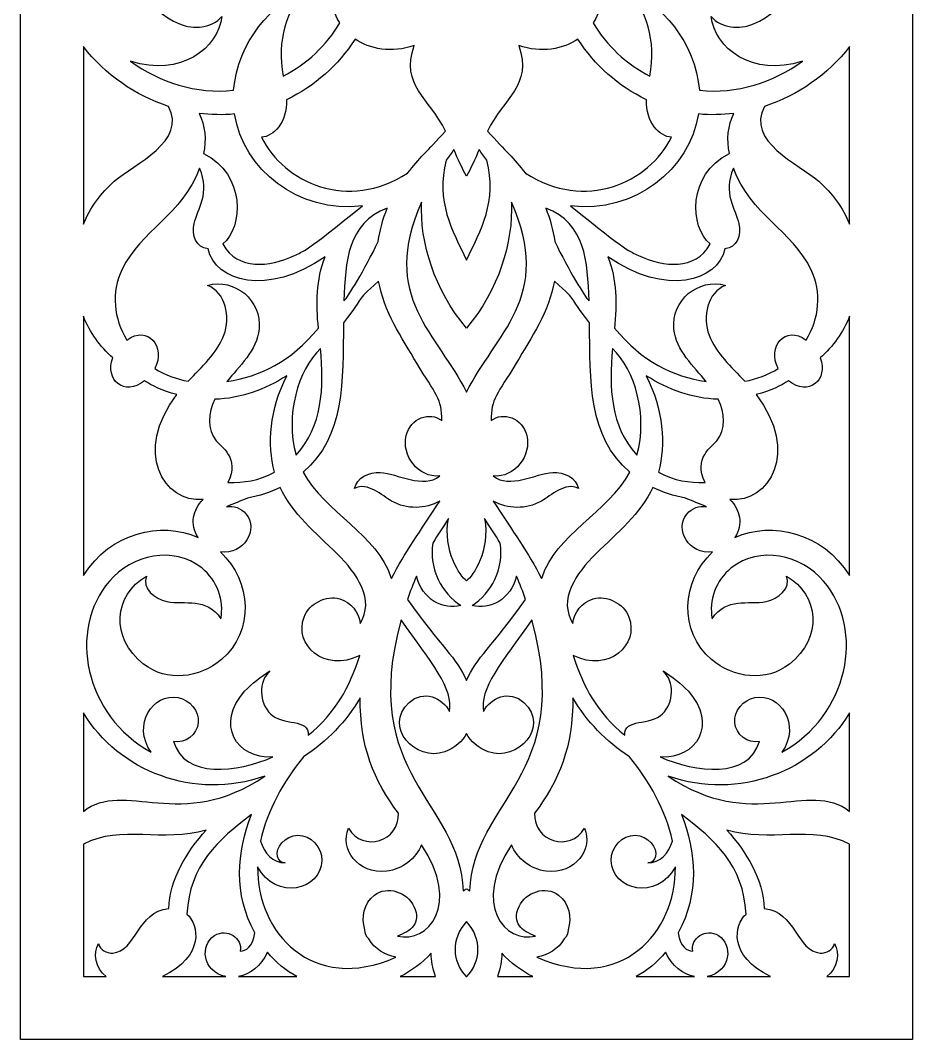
# Model space of a CAD drawing. Header units: millimetres. Extents: x -31 to 31, y -125 to 125.
# Drawn here: x -30.7 to 31, y -124.9 to -54.5 of the extents above; entities that cross this region are included whole.
import ezdxf

# ---------------------------------------------------------------- set-up
doc = ezdxf.new("R2010")
doc.units = ezdxf.units.MM
doc.header["$MEASUREMENT"] = 0
doc.layers.add('layer 1', color=7, linetype='Continuous')

msp = doc.modelspace()

# ---------------------------------------------------------------- linework, layer by layer
at = {"layer": 'layer 1', "color": 250}
for points, knots in [([(-30.6917, 125.1165), (-30.6917, 125.1165), (-30.6917, -124.8834), (-30.6917, -124.8834), (-30.6917, -124.8834), (-30.6917, -124.8834), (30.9626, -124.8834), (30.9626, -124.8834), (30.9626, -124.8834), (30.9626, -124.8834), (30.9626, 125.1165), (30.9626, 125.1165), (30.9626, 125.1165), (30.9626, 125.1165), (-30.6917, 125.1165), (-30.6917, 125.1165)], [0, 0, 0, 0, 0.2, 0.2, 0.2, 0.2, 0.4, 0.4, 0.4, 0.4, 0.6, 0.6, 0.6, 0.6, 1, 1, 1, 1]), ([(-20.7334, -37.1133), (-24.605, -40.5105), (-22.109, -43.0481), (-20.3796, -42.3009), (-20.3796, -42.3009), (-21.9714, -44.4899), (-21.9975, -47.4426), (-20.1988, -49.5716), (-20.1988, -49.5716), (-19.4017, -51.8026), (-16.0049, -53.0888), (-12.7398, -50.5827), (-12.7398, -50.5827), (-11.6307, -49.7315), (-10.7547, -48.6149), (-9.9687, -47.4589), (-9.9687, -47.4589), (-11.5394, -47.8586), (-13.1283, -47.044), (-14.6086, -46.3843), (-14.6086, -46.3843), (-16.5962, -45.4985), (-18.9332, -45.1199), (-19.9914, -46.9942), (-19.9914, -46.9942), (-20.7964, -43.9956), (-18.0881, -39.7852), (-13.2002, -40.8764), (-13.2002, -40.8764), (-14.9558, -41.837), (-14.0556, -44.3608), (-11.9113, -44.2877), (-11.9113, -44.2877), (-10.949, -44.2549), (-10.2232, -43.5737), (-10.5637, -42.7863), (-10.5637, -42.7863), (-8.1023, -44.9044), (-6.4391, -48.1997), (-7.4418, -51.9039), (-7.4418, -51.9039), (-7.9383, -51.2181), (-8.1522, -50.4003), (-8.3485, -49.5678), (-8.3485, -49.5678), (-9.3719, -51.0134), (-9.6542, -53.007), (-8.6146, -54.6428), (-8.6146, -54.6428), (-9.5488, -56.1799), (-10.8783, -57.4823), (-12.5316, -58.3177), (-12.5316, -58.3177), (-12.9826, -55.8296), (-12.3126, -53.7443), (-10.9545, -52.2439), (-10.9545, -52.2439), (-13.271, -53.3072), (-15.7008, -55.9615), (-15.9538, -59.2981), (-15.9538, -59.2981), (-18.5459, -59.5549), (-21.0603, -58.7693), (-23.0799, -57.2774), (-23.0799, -57.2774), (-19.6082, -58.4429), (-16.9915, -56.3422), (-16.7801, -54.1997), (-16.7801, -54.1997), (-17.4557, -55.0087), (-18.7132, -55.0961), (-19.6952, -54.7123), (-19.6952, -54.7123), (-21.8999, -53.8512), (-23.7173, -50.4571), (-26.3416, -51.4982), (-26.3416, -51.4982), (-26.3416, -51.4982), (-26.3416, -43.1486), (-26.3416, -43.1486), (-26.3416, -43.1486), (-25.1404, -40.5631), (-23.1269, -38.4577), (-20.7334, -37.1133)], [0, 0, 0, 0, 0.0454545, 0.0454545, 0.0454545, 0.0454545, 0.0909091, 0.0909091, 0.0909091, 0.0909091, 0.1363636, 0.1363636, 0.1363636, 0.1363636, 0.1818182, 0.1818182, 0.1818182, 0.1818182, 0.2272727, 0.2272727, 0.2272727, 0.2272727, 0.2727273, 0.2727273, 0.2727273, 0.2727273, 0.3181818, 0.3181818, 0.3181818, 0.3181818, 0.3636364, 0.3636364, 0.3636364, 0.3636364, 0.4090909, 0.4090909, 0.4090909, 0.4090909, 0.4545455, 0.4545455, 0.4545455, 0.4545455, 0.5, 0.5, 0.5, 0.5, 0.5454545, 0.5454545, 0.5454545, 0.5454545, 0.5909091, 0.5909091, 0.5909091, 0.5909091, 0.6363636, 0.6363636, 0.6363636, 0.6363636, 0.6818182, 0.6818182, 0.6818182, 0.6818182, 0.7272727, 0.7272727, 0.7272727, 0.7272727, 0.7727273, 0.7727273, 0.7727273, 0.7727273, 0.8181818, 0.8181818, 0.8181818, 0.8181818, 0.8636364, 0.8636364, 0.8636364, 0.8636364, 0.9090909, 0.9090909, 0.9090909, 0.9090909, 1, 1, 1, 1]), ([(26.6125, -51.4982), (23.9878, -50.4571), (22.1707, -53.8512), (19.9658, -54.7123), (19.9658, -54.7123), (18.984, -55.0961), (17.7267, -55.0087), (17.0508, -54.1997), (17.0508, -54.1997), (17.2621, -56.3422), (19.879, -58.4429), (23.3507, -57.2774), (23.3507, -57.2774), (21.3311, -58.7693), (18.8168, -59.5549), (16.2246, -59.2981), (16.2246, -59.2981), (15.9717, -55.9615), (13.5417, -53.3072), (11.2254, -52.2439), (11.2254, -52.2439), (12.5832, -53.7443), (13.2535, -55.8296), (12.8023, -58.3177), (12.8023, -58.3177), (11.1492, -57.4823), (9.8196, -56.1799), (8.8854, -54.6428), (8.8854, -54.6428), (9.9251, -53.007), (9.6428, -51.0134), (8.6194, -49.5678), (8.6194, -49.5678), (8.4229, -50.4003), (8.2092, -51.2181), (7.7124, -51.9039), (7.7124, -51.9039), (6.7099, -48.1997), (8.3732, -44.9044), (10.8345, -42.7863), (10.8345, -42.7863), (10.4941, -43.5737), (11.2198, -44.2549), (12.1821, -44.2877), (12.1821, -44.2877), (14.3263, -44.3608), (15.2266, -41.837), (13.4708, -40.8764), (13.4708, -40.8764), (18.3589, -39.7852), (21.0672, -43.9956), (20.2622, -46.9942), (20.2622, -46.9942), (19.2042, -45.1199), (16.867, -45.4985), (14.8795, -46.3843), (14.8795, -46.3843), (13.3992, -47.044), (11.8103, -47.8586), (10.2394, -47.4589), (10.2394, -47.4589), (11.0257, -48.6149), (11.9017, -49.7315), (13.0105, -50.5827), (13.0105, -50.5827), (16.2758, -53.0888), (19.6727, -51.8026), (20.4696, -49.5716), (20.4696, -49.5716), (22.2684, -47.4426), (22.2423, -44.4899), (20.6506, -42.3009), (20.6506, -42.3009), (22.3799, -43.0481), (24.8758, -40.5105), (21.0041, -37.1133), (21.0041, -37.1133), (23.3977, -38.4577), (25.4113, -40.5631), (26.6125, -43.1486), (26.6125, -43.1486), (26.6125, -43.1486), (26.6125, -51.4982), (26.6125, -51.4982)], [0, 0, 0, 0, 0.0454545, 0.0454545, 0.0454545, 0.0454545, 0.0909091, 0.0909091, 0.0909091, 0.0909091, 0.1363636, 0.1363636, 0.1363636, 0.1363636, 0.1818182, 0.1818182, 0.1818182, 0.1818182, 0.2272727, 0.2272727, 0.2272727, 0.2272727, 0.2727273, 0.2727273, 0.2727273, 0.2727273, 0.3181818, 0.3181818, 0.3181818, 0.3181818, 0.3636364, 0.3636364, 0.3636364, 0.3636364, 0.4090909, 0.4090909, 0.4090909, 0.4090909, 0.4545455, 0.4545455, 0.4545455, 0.4545455, 0.5, 0.5, 0.5, 0.5, 0.5454545, 0.5454545, 0.5454545, 0.5454545, 0.5909091, 0.5909091, 0.5909091, 0.5909091, 0.6363636, 0.6363636, 0.6363636, 0.6363636, 0.6818182, 0.6818182, 0.6818182, 0.6818182, 0.7272727, 0.7272727, 0.7272727, 0.7272727, 0.7727273, 0.7727273, 0.7727273, 0.7727273, 0.8181818, 0.8181818, 0.8181818, 0.8181818, 0.8636364, 0.8636364, 0.8636364, 0.8636364, 0.9090909, 0.9090909, 0.9090909, 0.9090909, 1, 1, 1, 1]), ([(-20.4516, -60.41), (-19.143, -62.8121), (-22.8018, -64.3731), (-24.2058, -65.5853), (-24.2058, -65.5853), (-25.1316, -66.3847), (-25.8603, -67.4102), (-26.3416, -68.5373), (-26.3416, -68.5373), (-26.3416, -68.5373), (-26.3416, -56.279), (-26.3416, -56.279), (-26.3416, -56.279), (-24.8153, -58.2179), (-22.7402, -59.6618), (-20.4516, -60.41)], [0, 0, 0, 0, 0.2, 0.2, 0.2, 0.2, 0.4, 0.4, 0.4, 0.4, 0.6, 0.6, 0.6, 0.6, 1, 1, 1, 1]), ([(-14.0348, -62.5447), (-13.199, -62.4727), (-12.2414, -61.5432), (-12.3039, -59.944), (-12.3039, -59.944), (-10.3601, -59.0226), (-8.7296, -57.5765), (-7.5607, -55.7565), (-7.5607, -55.7565), (-6.5712, -56.4515), (-5.0049, -56.75), (-3.4831, -56.2081), (-3.4831, -56.2081), (-4.4307, -58.9855), (-2.4279, -59.7817), (-1.3162, -62.1207), (-1.3162, -62.1207), (-2.603, -63.5201), (-3.1307, -63.971), (-3.9358, -65.0208), (-3.9358, -65.0208), (-8.0687, -67.6924), (-12.4697, -65.6682), (-14.0348, -62.5447)], [0, 0, 0, 0, 0.1428571, 0.1428571, 0.1428571, 0.1428571, 0.2857143, 0.2857143, 0.2857143, 0.2857143, 0.4285714, 0.4285714, 0.4285714, 0.4285714, 0.5714286, 0.5714286, 0.5714286, 0.5714286, 0.7142857, 0.7142857, 0.7142857, 0.7142857, 1, 1, 1, 1]), ([(14.3055, -62.5447), (12.7406, -65.6682), (8.3393, -67.6924), (4.2066, -65.0208), (4.2066, -65.0208), (3.4016, -63.971), (2.8738, -63.5201), (1.587, -62.1207), (1.587, -62.1207), (2.6988, -59.7817), (4.7015, -58.9855), (3.7539, -56.2081), (3.7539, -56.2081), (5.2758, -56.75), (6.8418, -56.4515), (7.8317, -55.7565), (7.8317, -55.7565), (9.0004, -57.5765), (10.631, -59.0226), (12.5748, -59.944), (12.5748, -59.944), (12.5123, -61.5432), (13.4698, -62.4727), (14.3055, -62.5447)], [0, 0, 0, 0, 0.1428571, 0.1428571, 0.1428571, 0.1428571, 0.2857143, 0.2857143, 0.2857143, 0.2857143, 0.4285714, 0.4285714, 0.4285714, 0.4285714, 0.5714286, 0.5714286, 0.5714286, 0.5714286, 0.7142857, 0.7142857, 0.7142857, 0.7142857, 1, 1, 1, 1]), ([(26.6125, -68.5373), (26.131, -67.4102), (25.4025, -66.3847), (24.4764, -65.5853), (24.4764, -65.5853), (23.0727, -64.3731), (19.4137, -62.8121), (20.7225, -60.41), (20.7225, -60.41), (23.011, -59.6618), (25.086, -58.2179), (26.6125, -56.279), (26.6125, -56.279), (26.6125, -56.279), (26.6125, -68.5373), (26.6125, -68.5373)], [0, 0, 0, 0, 0.2, 0.2, 0.2, 0.2, 0.4, 0.4, 0.4, 0.4, 0.6, 0.6, 0.6, 0.6, 1, 1, 1, 1]), ([(-11.74, -70.7027), (-13.5459, -71.5187), (-15.638, -71.7663), (-16.6981, -69.9149), (-16.6981, -69.9149), (-15.3039, -68.7663), (-15.1034, -65.1009), (-18.0276, -63.6676), (-18.0276, -63.6676), (-17.8437, -62.7109), (-17.912, -61.7485), (-18.3454, -60.8877), (-18.3454, -60.8877), (-17.5356, -60.9928), (-16.7135, -61.0115), (-15.8903, -60.9332), (-15.8903, -60.9332), (-15.2899, -64.7693), (-11.5112, -67.8134), (-7.0519, -67.2843), (-7.0519, -67.2843), (-11.0575, -70.5146), (-11.1591, -70.4402), (-11.74, -70.7027)], [0, 0, 0, 0, 0.1428571, 0.1428571, 0.1428571, 0.1428571, 0.2857143, 0.2857143, 0.2857143, 0.2857143, 0.4285714, 0.4285714, 0.4285714, 0.4285714, 0.5714286, 0.5714286, 0.5714286, 0.5714286, 0.7142857, 0.7142857, 0.7142857, 0.7142857, 1, 1, 1, 1]), ([(18.2986, -63.6676), (15.3741, -65.1009), (15.5748, -68.7663), (16.969, -69.9149), (16.969, -69.9149), (15.9089, -71.7663), (13.8169, -71.5187), (12.011, -70.7027), (12.011, -70.7027), (11.4297, -70.4402), (11.3284, -70.5146), (7.3226, -67.2843), (7.3226, -67.2843), (11.7821, -67.8134), (15.5607, -64.7693), (16.1611, -60.9332), (16.1611, -60.9332), (16.9842, -61.0115), (17.8065, -60.9928), (18.6161, -60.8877), (18.6161, -60.8877), (18.1829, -61.7485), (18.1145, -62.7109), (18.2986, -63.6676)], [0, 0, 0, 0, 0.1428571, 0.1428571, 0.1428571, 0.1428571, 0.2857143, 0.2857143, 0.2857143, 0.2857143, 0.4285714, 0.4285714, 0.4285714, 0.4285714, 0.5714286, 0.5714286, 0.5714286, 0.5714286, 0.7142857, 0.7142857, 0.7142857, 0.7142857, 1, 1, 1, 1]), ([(0.1355, -71.0269), (-0.8716, -68.942), (-2.0021, -66.9943), (-1.2671, -64.1156), (-1.2671, -64.1156), (-1.0802, -63.8856), (-0.9038, -63.6454), (-0.7411, -63.3942), (-0.7411, -63.3942), (-0.4484, -64.0571), (-0.1576, -64.7107), (0.1293, -65.2247), (0.1293, -65.2247), (0.1314, -65.2223), (0.1334, -65.2198), (0.1355, -65.2177), (0.1355, -65.2177), (0.1374, -65.2198), (0.1395, -65.2223), (0.1416, -65.2247), (0.1416, -65.2247), (0.4285, -64.7107), (0.7192, -64.0571), (1.0119, -63.3942), (1.0119, -63.3942), (1.1748, -63.6454), (1.351, -63.8856), (1.5379, -64.1156), (1.5379, -64.1156), (2.273, -66.9943), (1.1424, -68.942), (0.1355, -71.0269)], [0, 0, 0, 0, 0.1111111, 0.1111111, 0.1111111, 0.1111111, 0.2222222, 0.2222222, 0.2222222, 0.2222222, 0.3333333, 0.3333333, 0.3333333, 0.3333333, 0.4444444, 0.4444444, 0.4444444, 0.4444444, 0.5555556, 0.5555556, 0.5555556, 0.5555556, 0.6666667, 0.6666667, 0.6666667, 0.6666667, 0.7777778, 0.7777778, 0.7777778, 0.7777778, 1, 1, 1, 1]), ([(-10.0919, -75.7403), (-12.0181, -78.0341), (-14.0871, -79.0646), (-16.4302, -79.4135), (-16.4302, -79.4135), (-15.5886, -78.3978), (-14.3432, -77.2626), (-14.1964, -75.7876), (-14.1964, -75.7876), (-14.0003, -73.8177), (-15.8571, -72.25), (-17.767, -72.7745), (-17.767, -72.7745), (-16.5098, -73.2469), (-16.1507, -74.9582), (-16.6307, -76.2124), (-16.6307, -76.2124), (-17.1123, -77.4707), (-18.1639, -78.3996), (-19.0898, -79.3962), (-19.0898, -79.3962), (-19.9078, -79.2501), (-20.6934, -78.963), (-21.4088, -78.5104), (-21.4088, -78.5104), (-20.6086, -77.023), (-21.8805, -75.4941), (-23.3416, -76.5496), (-23.3416, -76.5496), (-24.2328, -75.081), (-24.4406, -73.2564), (-23.6671, -71.6644), (-23.6671, -71.6644), (-22.3693, -68.9928), (-19.4969, -67.8843), (-18.3093, -64.6674), (-18.3093, -64.6674), (-17.5445, -66.432), (-18.4595, -67.4853), (-18.6798, -68.5035), (-18.6798, -68.5035), (-18.8558, -69.3163), (-18.5594, -70.1735), (-17.7243, -70.2508), (-17.7243, -70.2508), (-17.2457, -72.5004), (-13.6063, -73.5813), (-9.6325, -70.7919), (-9.6325, -70.7919), (-10.2548, -72.4077), (-10.2708, -74.0364), (-10.0919, -75.7403)], [0, 0, 0, 0, 0.0714286, 0.0714286, 0.0714286, 0.0714286, 0.1428571, 0.1428571, 0.1428571, 0.1428571, 0.2142857, 0.2142857, 0.2142857, 0.2142857, 0.2857143, 0.2857143, 0.2857143, 0.2857143, 0.3571429, 0.3571429, 0.3571429, 0.3571429, 0.4285714, 0.4285714, 0.4285714, 0.4285714, 0.5, 0.5, 0.5, 0.5, 0.5714286, 0.5714286, 0.5714286, 0.5714286, 0.6428571, 0.6428571, 0.6428571, 0.6428571, 0.7142857, 0.7142857, 0.7142857, 0.7142857, 0.7857143, 0.7857143, 0.7857143, 0.7857143, 0.8571429, 0.8571429, 0.8571429, 0.8571429, 1, 1, 1, 1]), ([(21.6796, -78.5104), (20.9642, -78.963), (20.1786, -79.2501), (19.3608, -79.3962), (19.3608, -79.3962), (18.4348, -78.3996), (17.3831, -77.4707), (16.9016, -76.2124), (16.9016, -76.2124), (16.4215, -74.9582), (16.7806, -73.2469), (18.0379, -72.7745), (18.0379, -72.7745), (16.128, -72.25), (14.2713, -73.8177), (14.4674, -75.7876), (14.4674, -75.7876), (14.6142, -77.2626), (15.8595, -78.3978), (16.7012, -79.4135), (16.7012, -79.4135), (14.3581, -79.0646), (12.289, -78.0341), (10.3625, -75.7403), (10.3625, -75.7403), (10.5417, -74.0364), (10.5255, -72.4077), (9.9032, -70.7919), (9.9032, -70.7919), (13.8772, -73.5813), (17.5165, -72.5004), (17.9952, -70.2508), (17.9952, -70.2508), (18.8302, -70.1735), (19.1266, -69.3163), (18.9505, -68.5035), (18.9505, -68.5035), (18.7304, -67.4853), (17.8153, -66.432), (18.5801, -64.6674), (18.5801, -64.6674), (19.7679, -67.8843), (22.6402, -68.9928), (23.9381, -71.6644), (23.9381, -71.6644), (24.7114, -73.2564), (24.5036, -75.081), (23.6125, -76.5496), (23.6125, -76.5496), (22.1513, -75.4941), (20.8792, -77.023), (21.6796, -78.5104)], [0, 0, 0, 0, 0.0714286, 0.0714286, 0.0714286, 0.0714286, 0.1428571, 0.1428571, 0.1428571, 0.1428571, 0.2142857, 0.2142857, 0.2142857, 0.2142857, 0.2857143, 0.2857143, 0.2857143, 0.2857143, 0.3571429, 0.3571429, 0.3571429, 0.3571429, 0.4285714, 0.4285714, 0.4285714, 0.4285714, 0.5, 0.5, 0.5, 0.5, 0.5714286, 0.5714286, 0.5714286, 0.5714286, 0.6428571, 0.6428571, 0.6428571, 0.6428571, 0.7142857, 0.7142857, 0.7142857, 0.7142857, 0.7857143, 0.7857143, 0.7857143, 0.7857143, 0.8571429, 0.8571429, 0.8571429, 0.8571429, 1, 1, 1, 1]), ([(-5.3384, -67.4314), (-5.6379, -68.1697), (-5.8487, -68.9458), (-5.9604, -69.7347), (-5.9604, -69.7347), (-6.9155, -71.7395), (-8.0576, -73.5729), (-8.3295, -73.8417), (-8.3295, -73.8417), (-8.2226, -71.1302), (-8.1077, -68.4724), (-5.3384, -67.4314)], [0, 0, 0, 0, 0.25, 0.25, 0.25, 0.25, 0.5, 0.5, 0.5, 0.5, 1, 1, 1, 1]), ([(3.241, -67.014), (6.211, -73.5217), (2.0627, -76.2307), (0.1355, -80.1564), (0.1355, -80.1564), (-1.7917, -76.2307), (-5.9402, -73.5217), (-2.9702, -67.014), (-2.9702, -67.014), (-3.0905, -69.8204), (-2.0818, -73.1132), (0.1355, -75.7209), (0.1355, -75.7209), (2.3526, -73.1132), (3.3613, -69.8204), (3.241, -67.014)], [0, 0, 0, 0, 0.2, 0.2, 0.2, 0.2, 0.4, 0.4, 0.4, 0.4, 0.6, 0.6, 0.6, 0.6, 1, 1, 1, 1]), ([(5.6092, -67.4314), (8.3785, -68.4724), (8.4935, -71.1302), (8.6004, -73.8417), (8.6004, -73.8417), (8.3284, -73.5729), (7.1865, -71.7395), (6.2311, -69.7347), (6.2311, -69.7347), (6.1197, -68.9458), (5.9087, -68.1697), (5.6092, -67.4314)], [0, 0, 0, 0, 0.25, 0.25, 0.25, 0.25, 0.5, 0.5, 0.5, 0.5, 1, 1, 1, 1]), ([(-11.1563, -85.6852), (-8.2546, -83.1783), (-8.4089, -79.4191), (-8.3641, -75.3502), (-8.3641, -75.3502), (-6.6898, -73.2286), (-7.7792, -74.1433), (-5.9384, -72.4719), (-5.9384, -72.4719), (-5.5956, -74.5261), (-4.3472, -76.3926), (-3.2976, -78.1463), (-3.2976, -78.1463), (-2.0071, -80.3028), (-1.5344, -80.6108), (-1.573, -82.1175), (-1.573, -82.1175), (-2.3909, -81.4705), (-3.7303, -81.92), (-4.0329, -83.1564), (-4.0329, -83.1564), (-4.3662, -84.5171), (-3.2075, -86.0856), (-1.7187, -85.9409), (-1.7187, -85.9409), (-2.8244, -86.8617), (-4.6546, -85.7585), (-5.8245, -85.7007), (-5.8245, -85.7007), (-6.588, -85.6629), (-7.4638, -86.057), (-7.6106, -86.807), (-7.6106, -86.807), (-6.6891, -86.3237), (-5.6745, -87.3213), (-5.0568, -87.6709), (-5.0568, -87.6709), (-3.9682, -88.2872), (-2.7112, -88.2266), (-1.7154, -87.6766), (-1.7154, -87.6766), (-3.0638, -89.7661), (-4.1384, -91.2463), (-5.045, -93.0158), (-5.045, -93.0158), (-5.0584, -92.9997), (-5.0717, -92.9834), (-5.0851, -92.9672), (-5.0851, -92.9672), (-5.9998, -90.0567), (-9.6467, -88.4068), (-11.1563, -85.6852)], [0, 0, 0, 0, 0.0714286, 0.0714286, 0.0714286, 0.0714286, 0.1428571, 0.1428571, 0.1428571, 0.1428571, 0.2142857, 0.2142857, 0.2142857, 0.2142857, 0.2857143, 0.2857143, 0.2857143, 0.2857143, 0.3571429, 0.3571429, 0.3571429, 0.3571429, 0.4285714, 0.4285714, 0.4285714, 0.4285714, 0.5, 0.5, 0.5, 0.5, 0.5714286, 0.5714286, 0.5714286, 0.5714286, 0.6428571, 0.6428571, 0.6428571, 0.6428571, 0.7142857, 0.7142857, 0.7142857, 0.7142857, 0.7857143, 0.7857143, 0.7857143, 0.7857143, 0.8571429, 0.8571429, 0.8571429, 0.8571429, 1, 1, 1, 1]), ([(5.3559, -92.9672), (5.3425, -92.9834), (5.3291, -92.9997), (5.3157, -93.0158), (5.3157, -93.0158), (4.4092, -91.2463), (3.3346, -89.7661), (1.9862, -87.6766), (1.9862, -87.6766), (2.9819, -88.2266), (4.239, -88.2872), (5.3277, -87.6709), (5.3277, -87.6709), (5.9454, -87.3213), (6.96, -86.3237), (7.8814, -86.807), (7.8814, -86.807), (7.7347, -86.057), (6.8587, -85.6629), (6.0953, -85.7007), (6.0953, -85.7007), (4.9255, -85.7585), (3.0952, -86.8617), (1.9895, -85.9409), (1.9895, -85.9409), (3.4783, -86.0856), (4.6369, -84.5171), (4.3038, -83.1564), (4.3038, -83.1564), (4.0012, -81.92), (2.6617, -81.4705), (1.8438, -82.1175), (1.8438, -82.1175), (1.8053, -80.6108), (2.2779, -80.3028), (3.5684, -78.1463), (3.5684, -78.1463), (4.6179, -76.3926), (5.8664, -74.5261), (6.2093, -72.4719), (6.2093, -72.4719), (8.0501, -74.1433), (6.9607, -73.2286), (8.635, -75.3502), (8.635, -75.3502), (8.6798, -79.4191), (8.5252, -83.1783), (11.4272, -85.6852), (11.4272, -85.6852), (9.9177, -88.4068), (6.2706, -90.0567), (5.3559, -92.9672)], [0, 0, 0, 0, 0.0714286, 0.0714286, 0.0714286, 0.0714286, 0.1428571, 0.1428571, 0.1428571, 0.1428571, 0.2142857, 0.2142857, 0.2142857, 0.2142857, 0.2857143, 0.2857143, 0.2857143, 0.2857143, 0.3571429, 0.3571429, 0.3571429, 0.3571429, 0.4285714, 0.4285714, 0.4285714, 0.4285714, 0.5, 0.5, 0.5, 0.5, 0.5714286, 0.5714286, 0.5714286, 0.5714286, 0.6428571, 0.6428571, 0.6428571, 0.6428571, 0.7142857, 0.7142857, 0.7142857, 0.7142857, 0.7857143, 0.7857143, 0.7857143, 0.7857143, 0.8571429, 0.8571429, 0.8571429, 0.8571429, 1, 1, 1, 1]), ([(-24.2968, -77.7805), (-24.9043, -79.2992), (-23.4925, -80.4824), (-22.1251, -79.369), (-22.1251, -79.369), (-21.588, -79.7056), (-20.9179, -80.0368), (-19.8769, -80.3205), (-19.8769, -80.3205), (-22.9388, -84.2705), (-20.7531, -87.841), (-18.0706, -87.5704), (-18.0706, -87.5704), (-18.7778, -88.2544), (-18.9873, -89.2849), (-18.4135, -90.1848), (-18.4135, -90.1848), (-21.0057, -89.044), (-24.4296, -89.8324), (-26.3416, -92.8179), (-26.3416, -92.8179), (-26.3416, -92.8179), (-26.3416, -74.9071), (-26.3416, -74.9071), (-26.3416, -74.9071), (-25.8855, -76.0099), (-25.1969, -77.0089), (-24.2968, -77.7805)], [0, 0, 0, 0, 0.125, 0.125, 0.125, 0.125, 0.25, 0.25, 0.25, 0.25, 0.375, 0.375, 0.375, 0.375, 0.5, 0.5, 0.5, 0.5, 0.625, 0.625, 0.625, 0.625, 0.75, 0.75, 0.75, 0.75, 1, 1, 1, 1]), ([(26.6125, -92.8179), (24.7005, -89.8324), (21.2764, -89.044), (18.6842, -90.1848), (18.6842, -90.1848), (19.2582, -89.2849), (19.0486, -88.2544), (18.3413, -87.5704), (18.3413, -87.5704), (21.0238, -87.841), (23.2096, -84.2705), (20.1479, -80.3205), (20.1479, -80.3205), (21.1889, -80.0368), (21.8588, -79.7056), (22.3958, -79.369), (22.3958, -79.369), (23.7635, -80.4824), (25.1753, -79.2992), (24.5678, -77.7805), (24.5678, -77.7805), (25.4678, -77.0089), (26.1564, -76.0099), (26.6125, -74.9071), (26.6125, -74.9071), (26.6125, -74.9071), (26.6125, -92.8179), (26.6125, -92.8179)], [0, 0, 0, 0, 0.125, 0.125, 0.125, 0.125, 0.25, 0.25, 0.25, 0.25, 0.375, 0.375, 0.375, 0.375, 0.5, 0.5, 0.5, 0.5, 0.625, 0.625, 0.625, 0.625, 0.75, 0.75, 0.75, 0.75, 1, 1, 1, 1]), ([(-11.6454, -84.4988), (-12.4051, -81.697), (-11.5117, -78.6649), (-9.9531, -77.1317), (-9.9531, -77.1317), (-9.7146, -79.8368), (-9.7876, -82.5084), (-11.6454, -84.4988)], [0, 0, 0, 0, 0.3333333, 0.3333333, 0.3333333, 0.3333333, 1, 1, 1, 1]), ([(10.2239, -77.1317), (11.7824, -78.6649), (12.676, -81.697), (11.9161, -84.4988), (11.9161, -84.4988), (10.0584, -82.5084), (9.9854, -79.8368), (10.2239, -77.1317)], [0, 0, 0, 0, 0.3333333, 0.3333333, 0.3333333, 0.3333333, 1, 1, 1, 1]), ([(-13.1298, -85.6679), (-14.2995, -86.3237), (-15.1748, -86.3745), (-16.3584, -86.396), (-16.3584, -86.396), (-15.489, -84.7136), (-16.8673, -83.8758), (-17.1669, -83.5124), (-17.1669, -83.5124), (-17.8107, -82.731), (-17.7228, -81.5619), (-17.262, -80.6408), (-17.262, -80.6408), (-15.4671, -80.591), (-13.7977, -79.9843), (-12.2863, -79.0145), (-12.2863, -79.0145), (-13.4609, -81.388), (-13.6511, -83.741), (-13.1298, -85.6679)], [0, 0, 0, 0, 0.1666667, 0.1666667, 0.1666667, 0.1666667, 0.3333333, 0.3333333, 0.3333333, 0.3333333, 0.5, 0.5, 0.5, 0.5, 0.6666667, 0.6666667, 0.6666667, 0.6666667, 1, 1, 1, 1]), ([(16.6293, -86.396), (15.4457, -86.3745), (14.5701, -86.3237), (13.4006, -85.6679), (13.4006, -85.6679), (13.922, -83.741), (13.7319, -81.388), (12.5571, -79.0145), (12.5571, -79.0145), (14.0684, -79.9843), (15.7378, -80.591), (17.5327, -80.6408), (17.5327, -80.6408), (17.9938, -81.5619), (18.0816, -82.731), (17.4378, -83.5124), (17.4378, -83.5124), (17.138, -83.8758), (15.7597, -84.7136), (16.6293, -86.396)], [0, 0, 0, 0, 0.1666667, 0.1666667, 0.1666667, 0.1666667, 0.3333333, 0.3333333, 0.3333333, 0.3333333, 0.5, 0.5, 0.5, 0.5, 0.6666667, 0.6666667, 0.6666667, 0.6666667, 1, 1, 1, 1]), ([(-7.2347, -98.3477), (-7.9553, -100.5519), (-8.9141, -102.3133), (-10.7955, -103.8585), (-10.7955, -103.8585), (-10.7302, -102.6513), (-12.5826, -103.2192), (-13.4083, -102.3831), (-13.4083, -102.3831), (-14.1863, -101.5955), (-14.2693, -100.1568), (-13.453, -99.4092), (-13.453, -99.4092), (-14.0673, -99.8357), (-14.6912, -100.2717), (-15.1948, -100.8194), (-15.1948, -100.8194), (-17.2219, -103.0242), (-15.7889, -105.538), (-13.2431, -105.356), (-13.2431, -105.356), (-15.6974, -106.4214), (-19.3784, -106.8824), (-20.1072, -104.2769), (-20.1072, -104.2769), (-19.3186, -104.4634), (-18.4689, -103.7875), (-18.4028, -102.9797), (-18.4028, -102.9797), (-18.3368, -102.1722), (-18.992, -101.3954), (-19.7887, -101.2479), (-19.7887, -101.2479), (-21.5393, -100.9237), (-22.9833, -103.1244), (-21.6627, -105.0283), (-21.6627, -105.0283), (-26.2506, -102.4827), (-27.4524, -96.6117), (-24.5383, -93.2053), (-24.5383, -93.2053), (-22.9979, -91.405), (-20.1124, -90.7306), (-18.1566, -92.293), (-18.1566, -92.293), (-17.075, -93.1573), (-16.6027, -94.5667), (-16.8406, -95.8038), (-16.8406, -95.8038), (-17.8224, -94.3007), (-19.3237, -94.8482), (-20.5781, -94.6185), (-20.5781, -94.6185), (-21.419, -94.4644), (-22.2916, -93.6709), (-21.9856, -92.8729), (-21.9856, -92.8729), (-24.2224, -94.1514), (-24.5087, -97.1254), (-22.1743, -98.944), (-22.1743, -98.944), (-20.5602, -100.2016), (-18.3052, -99.906), (-16.7963, -98.6225), (-16.7963, -98.6225), (-14.5279, -96.6928), (-14.6855, -93.2173), (-16.8739, -91.1899), (-16.8739, -91.1899), (-15.2066, -91.3921), (-14.2255, -89.6366), (-15.1065, -88.5465), (-15.1065, -88.5465), (-15.4193, -88.1595), (-15.9604, -87.9775), (-16.4419, -88.0682), (-16.4419, -88.0682), (-15.957, -87.8674), (-15.472, -87.6664), (-14.9873, -87.4653), (-14.9873, -87.4653), (-14.1968, -87.3362), (-13.4162, -87.0592), (-12.7445, -86.7283), (-12.7445, -86.7283), (-11.8952, -88.5585), (-10.3171, -89.8412), (-8.7985, -91.324), (-8.7985, -91.324), (-7.4197, -92.6734), (-6.1846, -94.5004), (-7.2062, -96.1347), (-7.2062, -96.1347), (-7.2986, -95.3689), (-7.8587, -94.6496), (-8.6109, -94.4362), (-8.6109, -94.4362), (-9.5862, -94.1589), (-10.7163, -94.7455), (-11.0828, -95.6906), (-11.0828, -95.6906), (-11.822, -97.5963), (-9.6979, -99.5582), (-7.2347, -98.3477)], [0, 0, 0, 0, 0.037037, 0.037037, 0.037037, 0.037037, 0.0740741, 0.0740741, 0.0740741, 0.0740741, 0.1111111, 0.1111111, 0.1111111, 0.1111111, 0.1481481, 0.1481481, 0.1481481, 0.1481481, 0.1851852, 0.1851852, 0.1851852, 0.1851852, 0.2222222, 0.2222222, 0.2222222, 0.2222222, 0.2592593, 0.2592593, 0.2592593, 0.2592593, 0.2962963, 0.2962963, 0.2962963, 0.2962963, 0.3333333, 0.3333333, 0.3333333, 0.3333333, 0.3703704, 0.3703704, 0.3703704, 0.3703704, 0.4074074, 0.4074074, 0.4074074, 0.4074074, 0.4444444, 0.4444444, 0.4444444, 0.4444444, 0.4814815, 0.4814815, 0.4814815, 0.4814815, 0.5185185, 0.5185185, 0.5185185, 0.5185185, 0.5555556, 0.5555556, 0.5555556, 0.5555556, 0.5925926, 0.5925926, 0.5925926, 0.5925926, 0.6296296, 0.6296296, 0.6296296, 0.6296296, 0.6666667, 0.6666667, 0.6666667, 0.6666667, 0.7037037, 0.7037037, 0.7037037, 0.7037037, 0.7407407, 0.7407407, 0.7407407, 0.7407407, 0.7777778, 0.7777778, 0.7777778, 0.7777778, 0.8148148, 0.8148148, 0.8148148, 0.8148148, 0.8518519, 0.8518519, 0.8518519, 0.8518519, 0.8888889, 0.8888889, 0.8888889, 0.8888889, 0.9259259, 0.9259259, 0.9259259, 0.9259259, 1, 1, 1, 1]), ([(20.0597, -101.2479), (19.2627, -101.3954), (18.6076, -102.1722), (18.6736, -102.9797), (18.6736, -102.9797), (18.7396, -103.7875), (19.5894, -104.4634), (20.3779, -104.2769), (20.3779, -104.2769), (19.6494, -106.8824), (15.9682, -106.4214), (13.5139, -105.356), (13.5139, -105.356), (16.0595, -105.538), (17.4925, -103.0242), (15.4654, -100.8194), (15.4654, -100.8194), (14.962, -100.2717), (14.338, -99.8357), (13.7238, -99.4092), (13.7238, -99.4092), (14.5401, -100.1568), (14.4572, -101.5955), (13.679, -102.3831), (13.679, -102.3831), (12.8535, -103.2192), (11.001, -102.6513), (11.0663, -103.8585), (11.0663, -103.8585), (9.1849, -102.3133), (8.2261, -100.5519), (7.5054, -98.3477), (7.5054, -98.3477), (9.9688, -99.5582), (12.0929, -97.5963), (11.3538, -95.6906), (11.3538, -95.6906), (10.9873, -94.7455), (9.857, -94.1589), (8.8819, -94.4362), (8.8819, -94.4362), (8.1294, -94.6496), (7.5696, -95.3689), (7.4768, -96.1347), (7.4768, -96.1347), (6.4555, -94.5004), (7.6906, -92.6734), (9.0692, -91.324), (9.0692, -91.324), (10.5879, -89.8412), (12.1663, -88.5585), (13.0154, -86.7283), (13.0154, -86.7283), (13.6871, -87.0592), (14.4674, -87.3362), (15.258, -87.4653), (15.258, -87.4653), (15.7431, -87.6664), (16.2278, -87.8674), (16.7125, -88.0682), (16.7125, -88.0682), (16.2313, -87.9775), (15.6902, -88.1595), (15.3772, -88.5465), (15.3772, -88.5465), (14.4964, -89.6366), (15.4774, -91.3921), (17.1447, -91.1899), (17.1447, -91.1899), (14.9564, -93.2173), (14.7987, -96.6928), (17.0671, -98.6225), (17.0671, -98.6225), (18.5759, -99.906), (20.8308, -100.2016), (22.4452, -98.944), (22.4452, -98.944), (24.7795, -97.1254), (24.4934, -94.1514), (22.2564, -92.8729), (22.2564, -92.8729), (22.5623, -93.6709), (21.6899, -94.4644), (20.8488, -94.6185), (20.8488, -94.6185), (19.5944, -94.8482), (18.0933, -94.3007), (17.1115, -95.8038), (17.1115, -95.8038), (16.8737, -94.5667), (17.3457, -93.1573), (18.4274, -92.293), (18.4274, -92.293), (20.3832, -90.7306), (23.2689, -91.405), (24.8091, -93.2053), (24.8091, -93.2053), (27.7234, -96.6117), (26.5215, -102.4827), (21.9336, -105.0283), (21.9336, -105.0283), (23.2541, -103.1244), (21.8102, -100.9237), (20.0597, -101.2479)], [0, 0, 0, 0, 0.037037, 0.037037, 0.037037, 0.037037, 0.0740741, 0.0740741, 0.0740741, 0.0740741, 0.1111111, 0.1111111, 0.1111111, 0.1111111, 0.1481481, 0.1481481, 0.1481481, 0.1481481, 0.1851852, 0.1851852, 0.1851852, 0.1851852, 0.2222222, 0.2222222, 0.2222222, 0.2222222, 0.2592593, 0.2592593, 0.2592593, 0.2592593, 0.2962963, 0.2962963, 0.2962963, 0.2962963, 0.3333333, 0.3333333, 0.3333333, 0.3333333, 0.3703704, 0.3703704, 0.3703704, 0.3703704, 0.4074074, 0.4074074, 0.4074074, 0.4074074, 0.4444444, 0.4444444, 0.4444444, 0.4444444, 0.4814815, 0.4814815, 0.4814815, 0.4814815, 0.5185185, 0.5185185, 0.5185185, 0.5185185, 0.5555556, 0.5555556, 0.5555556, 0.5555556, 0.5925926, 0.5925926, 0.5925926, 0.5925926, 0.6296296, 0.6296296, 0.6296296, 0.6296296, 0.6666667, 0.6666667, 0.6666667, 0.6666667, 0.7037037, 0.7037037, 0.7037037, 0.7037037, 0.7407407, 0.7407407, 0.7407407, 0.7407407, 0.7777778, 0.7777778, 0.7777778, 0.7777778, 0.8148148, 0.8148148, 0.8148148, 0.8148148, 0.8518519, 0.8518519, 0.8518519, 0.8518519, 0.8888889, 0.8888889, 0.8888889, 0.8888889, 0.9259259, 0.9259259, 0.9259259, 0.9259259, 1, 1, 1, 1]), ([(3.5909, -92.8599), (3.817, -93.3877), (4.026, -93.9267), (4.2156, -94.4742), (4.2156, -94.4742), (1.9154, -97.7134), (0.8042, -98.5227), (0.1355, -100.0618), (0.1355, -100.0618), (-0.5333, -98.5227), (-1.6444, -97.7134), (-3.9447, -94.4742), (-3.9447, -94.4742), (-3.7551, -93.9267), (-3.5462, -93.3877), (-3.3201, -92.8599), (-3.3201, -92.8599), (-2.9533, -94.4746), (-1.4247, -95.2302), (-0.2565, -94.8873), (-0.2565, -94.8873), (-1.5634, -94.0442), (-2.4763, -92.407), (-2.1878, -90.575), (-2.1878, -90.575), (-1.8513, -90.0006), (-1.4854, -89.4426), (-1.1089, -88.8912), (-1.1089, -88.8912), (-1.53, -91.1035), (-0.3009, -92.8563), (0.1355, -93.1792), (0.1355, -93.1792), (0.5718, -92.8563), (1.8008, -91.1035), (1.3797, -88.8912), (1.3797, -88.8912), (1.7562, -89.4426), (2.122, -90.0006), (2.4586, -90.575), (2.4586, -90.575), (2.7471, -92.407), (1.8342, -94.0442), (0.5272, -94.8873), (0.5272, -94.8873), (1.6956, -95.2302), (3.2241, -94.4746), (3.5909, -92.8599)], [0, 0, 0, 0, 0.0769231, 0.0769231, 0.0769231, 0.0769231, 0.1538462, 0.1538462, 0.1538462, 0.1538462, 0.2307692, 0.2307692, 0.2307692, 0.2307692, 0.3076923, 0.3076923, 0.3076923, 0.3076923, 0.3846154, 0.3846154, 0.3846154, 0.3846154, 0.4615385, 0.4615385, 0.4615385, 0.4615385, 0.5384615, 0.5384615, 0.5384615, 0.5384615, 0.6153846, 0.6153846, 0.6153846, 0.6153846, 0.6923077, 0.6923077, 0.6923077, 0.6923077, 0.7692308, 0.7692308, 0.7692308, 0.7692308, 0.8461538, 0.8461538, 0.8461538, 0.8461538, 1, 1, 1, 1]), ([(-4.3831, -95.8783), (-2.3082, -98.7943), (-0.7285, -100.6781), (-1.0462, -102.2195), (-1.0462, -102.2195), (-1.503, -101.2599), (-2.8426, -100.6863), (-3.8344, -101.5996), (-3.8344, -101.5996), (-5.6458, -103.2676), (-3.3843, -105.7264), (-1.3693, -104.9976), (-1.3693, -104.9976), (-0.6602, -104.7411), (-0.1707, -104.285), (0.1355, -103.7255), (0.1355, -103.7255), (0.4416, -104.285), (0.931, -104.7411), (1.6402, -104.9976), (1.6402, -104.9976), (3.6551, -105.7264), (5.9165, -103.2676), (4.1052, -101.5996), (4.1052, -101.5996), (3.1136, -100.6863), (1.7738, -101.2599), (1.317, -102.2195), (1.317, -102.2195), (0.9994, -100.6781), (2.579, -98.7943), (4.6539, -95.8783), (4.6539, -95.8783), (7.6193, -106.6859), (0.5789, -108.398), (0.3678, -114.6101), (0.3678, -114.6101), (0.2915, -114.5576), (0.2151, -114.5047), (0.1355, -114.4563), (0.1355, -114.4563), (0.0557, -114.5047), (-0.0207, -114.5576), (-0.097, -114.6101), (-0.097, -114.6101), (-0.3081, -108.398), (-7.3484, -106.6859), (-4.3831, -95.8783)], [0, 0, 0, 0, 0.0769231, 0.0769231, 0.0769231, 0.0769231, 0.1538462, 0.1538462, 0.1538462, 0.1538462, 0.2307692, 0.2307692, 0.2307692, 0.2307692, 0.3076923, 0.3076923, 0.3076923, 0.3076923, 0.3846154, 0.3846154, 0.3846154, 0.3846154, 0.4615385, 0.4615385, 0.4615385, 0.4615385, 0.5384615, 0.5384615, 0.5384615, 0.5384615, 0.6153846, 0.6153846, 0.6153846, 0.6153846, 0.6923077, 0.6923077, 0.6923077, 0.6923077, 0.7692308, 0.7692308, 0.7692308, 0.7692308, 0.8461538, 0.8461538, 0.8461538, 0.8461538, 1, 1, 1, 1]), ([(-4.6301, -117.7276), (-3.7232, -117.3903), (-2.9588, -116.8541), (-3.4972, -115.6906), (-3.4972, -115.6906), (-3.9596, -114.6912), (-5.3277, -114.2125), (-6.2326, -114.9), (-6.2326, -114.9), (-6.9744, -115.4638), (-7.1374, -116.4353), (-6.8922, -117.2876), (-6.8922, -117.2876), (-6.8961, -117.5576), (-6.7961, -117.7632), (-6.6165, -117.9262), (-6.6165, -117.9262), (-6.2009, -118.6218), (-5.5163, -119.0435), (-4.7363, -119.1892), (-4.7363, -119.1892), (-10.5292, -121.75), (-14.3583, -117.4881), (-14.2959, -112.947), (-14.2959, -112.947), (-13.0445, -115.2899), (-9.9121, -114.5938), (-9.8579, -112.5083), (-9.8579, -112.5083), (-9.8346, -111.6097), (-10.624, -110.7394), (-11.5224, -110.7666), (-11.5224, -110.7666), (-12.4212, -110.7937), (-13.0774, -111.6291), (-12.9296, -112.2299), (-12.9296, -112.2299), (-12.8697, -112.473), (-12.6504, -112.6847), (-12.4003, -112.68), (-12.4003, -112.68), (-13.2172, -112.6854), (-13.8804, -111.96), (-14.0906, -111.1638), (-14.0906, -111.1638), (-13.64, -109.0517), (-12.5006, -107.0261), (-11.118, -105.3429), (-11.118, -105.3429), (-9.5279, -104.2974), (-8.1527, -102.8877), (-7.2093, -101.2595), (-7.2093, -101.2595), (-7.2413, -104.6269), (-6.2543, -107.0106), (-4.5727, -109.2415), (-4.5727, -109.2415), (-4.453, -111.1772), (-7.0456, -111.9794), (-8.0126, -110.2801), (-8.0126, -110.2801), (-8.6556, -111.675), (-7.3989, -113.4748), (-5.3735, -113.242), (-5.3735, -113.242), (-4.3225, -113.1214), (-3.3733, -112.3801), (-2.9633, -111.4181), (-2.9633, -111.4181), (-0.2111, -115.5775), (-2.5524, -118.255), (-4.6301, -117.7276)], [0, 0, 0, 0, 0.0526316, 0.0526316, 0.0526316, 0.0526316, 0.1052632, 0.1052632, 0.1052632, 0.1052632, 0.1578947, 0.1578947, 0.1578947, 0.1578947, 0.2105263, 0.2105263, 0.2105263, 0.2105263, 0.2631579, 0.2631579, 0.2631579, 0.2631579, 0.3157895, 0.3157895, 0.3157895, 0.3157895, 0.3684211, 0.3684211, 0.3684211, 0.3684211, 0.4210526, 0.4210526, 0.4210526, 0.4210526, 0.4736842, 0.4736842, 0.4736842, 0.4736842, 0.5263158, 0.5263158, 0.5263158, 0.5263158, 0.5789474, 0.5789474, 0.5789474, 0.5789474, 0.6315789, 0.6315789, 0.6315789, 0.6315789, 0.6842105, 0.6842105, 0.6842105, 0.6842105, 0.7368421, 0.7368421, 0.7368421, 0.7368421, 0.7894737, 0.7894737, 0.7894737, 0.7894737, 0.8421053, 0.8421053, 0.8421053, 0.8421053, 0.8947368, 0.8947368, 0.8947368, 0.8947368, 1, 1, 1, 1]), ([(5.007, -119.1892), (5.787, -119.0435), (6.4717, -118.6218), (6.8873, -117.9262), (6.8873, -117.9262), (7.0669, -117.7632), (7.1671, -117.5576), (7.1632, -117.2876), (7.1632, -117.2876), (7.4084, -116.4353), (7.2454, -115.4638), (6.5035, -114.9), (6.5035, -114.9), (5.5986, -114.2125), (4.2306, -114.6912), (3.768, -115.6906), (3.768, -115.6906), (3.2296, -116.8541), (3.994, -117.3903), (4.9008, -117.7276), (4.9008, -117.7276), (2.8232, -118.255), (0.4819, -115.5775), (3.2341, -111.4181), (3.2341, -111.4181), (3.6442, -112.3801), (4.5932, -113.1214), (5.6445, -113.242), (5.6445, -113.242), (7.6698, -113.4748), (8.9264, -111.675), (8.2832, -110.2801), (8.2832, -110.2801), (7.3166, -111.9794), (4.7237, -111.1772), (4.8437, -109.2415), (4.8437, -109.2415), (6.525, -107.0106), (7.5121, -104.6269), (7.4803, -101.2595), (7.4803, -101.2595), (8.4236, -102.8877), (9.7988, -104.2974), (11.3887, -105.3429), (11.3887, -105.3429), (12.7709, -107.0258), (13.9108, -109.0511), (14.3616, -111.1638), (14.3616, -111.1638), (14.1513, -111.96), (13.4878, -112.6854), (12.6711, -112.68), (12.6711, -112.68), (12.9212, -112.6847), (13.1406, -112.473), (13.2003, -112.2299), (13.2003, -112.2299), (13.3481, -111.6291), (12.6923, -110.7937), (11.7934, -110.7666), (11.7934, -110.7666), (10.8949, -110.7394), (10.1053, -111.6097), (10.129, -112.5083), (10.129, -112.5083), (10.1829, -114.5938), (13.3153, -115.2899), (14.5669, -112.947), (14.5669, -112.947), (14.629, -117.4881), (10.8, -121.75), (5.007, -119.1892)], [0, 0, 0, 0, 0.0526316, 0.0526316, 0.0526316, 0.0526316, 0.1052632, 0.1052632, 0.1052632, 0.1052632, 0.1578947, 0.1578947, 0.1578947, 0.1578947, 0.2105263, 0.2105263, 0.2105263, 0.2105263, 0.2631579, 0.2631579, 0.2631579, 0.2631579, 0.3157895, 0.3157895, 0.3157895, 0.3157895, 0.3684211, 0.3684211, 0.3684211, 0.3684211, 0.4210526, 0.4210526, 0.4210526, 0.4210526, 0.4736842, 0.4736842, 0.4736842, 0.4736842, 0.5263158, 0.5263158, 0.5263158, 0.5263158, 0.5789474, 0.5789474, 0.5789474, 0.5789474, 0.6315789, 0.6315789, 0.6315789, 0.6315789, 0.6842105, 0.6842105, 0.6842105, 0.6842105, 0.7368421, 0.7368421, 0.7368421, 0.7368421, 0.7894737, 0.7894737, 0.7894737, 0.7894737, 0.8421053, 0.8421053, 0.8421053, 0.8421053, 0.8947368, 0.8947368, 0.8947368, 0.8947368, 1, 1, 1, 1]), ([(-13.799, -106.6782), (-19.618, -110.616), (-23.511, -106.8652), (-26.3416, -109.1174), (-26.3416, -109.1174), (-26.3416, -109.1174), (-26.3416, -102.3031), (-26.3416, -102.3031), (-26.3416, -102.3031), (-23.9031, -106.3332), (-18.6874, -108.396), (-13.799, -106.6782)], [0, 0, 0, 0, 0.25, 0.25, 0.25, 0.25, 0.5, 0.5, 0.5, 0.5, 1, 1, 1, 1]), ([(26.6125, -109.1174), (23.7818, -106.8652), (19.8889, -110.616), (14.0699, -106.6782), (14.0699, -106.6782), (18.9583, -108.396), (24.1741, -106.3332), (26.6125, -102.3031), (26.6125, -102.3031), (26.6125, -102.3031), (26.6125, -109.1174), (26.6125, -109.1174)], [0, 0, 0, 0, 0.25, 0.25, 0.25, 0.25, 0.5, 0.5, 0.5, 0.5, 1, 1, 1, 1]), ([(-16.4975, -120.5336), (-16.4975, -120.5336), (-20.8672, -120.5336), (-20.8672, -120.5336), (-20.8672, -120.5336), (-17.9283, -119.0897), (-18.3634, -116.9483), (-19.1868, -116.2071), (-19.1868, -116.2071), (-18.9907, -112.8459), (-17.0577, -111.0986), (-14.7108, -109.3279), (-14.7108, -109.3279), (-15.7756, -111.9502), (-15.9398, -114.8181), (-14.4981, -117.5173), (-14.4981, -117.5173), (-14.6047, -118.473), (-15.1195, -118.7747), (-15.4979, -118.7749), (-15.4979, -118.7749), (-15.3351, -117.8775), (-16.3827, -117.1417), (-17.2797, -117.6958), (-17.2797, -117.6958), (-18.2874, -118.3181), (-18.1521, -120.1631), (-16.4975, -120.5336)], [0, 0, 0, 0, 0.125, 0.125, 0.125, 0.125, 0.25, 0.25, 0.25, 0.25, 0.375, 0.375, 0.375, 0.375, 0.5, 0.5, 0.5, 0.5, 0.625, 0.625, 0.625, 0.625, 0.75, 0.75, 0.75, 0.75, 1, 1, 1, 1]), ([(16.7683, -120.5336), (18.4228, -120.1631), (18.5582, -118.3181), (17.5504, -117.6958), (17.5504, -117.6958), (16.6536, -117.1417), (15.6058, -117.8775), (15.7688, -118.7749), (15.7688, -118.7749), (15.3903, -118.7747), (14.8756, -118.473), (14.7687, -117.5173), (14.7687, -117.5173), (16.2105, -114.8181), (16.0465, -111.9502), (14.9818, -109.3279), (14.9818, -109.3279), (17.3285, -111.0986), (19.2617, -112.8459), (19.4578, -116.2071), (19.4578, -116.2071), (18.6341, -116.9483), (18.1991, -119.0897), (21.1381, -120.5336), (21.1381, -120.5336), (21.1381, -120.5336), (16.7683, -120.5336), (16.7683, -120.5336)], [0, 0, 0, 0, 0.125, 0.125, 0.125, 0.125, 0.25, 0.25, 0.25, 0.25, 0.375, 0.375, 0.375, 0.375, 0.5, 0.5, 0.5, 0.5, 0.625, 0.625, 0.625, 0.625, 0.75, 0.75, 0.75, 0.75, 1, 1, 1, 1]), ([(-24.3069, -118.9033), (-24.7345, -118.9337), (-25.1982, -118.6688), (-25.2884, -118.2498), (-25.2884, -118.2498), (-25.6722, -118.9119), (-25.5233, -119.913), (-24.7706, -120.5336), (-24.7706, -120.5336), (-24.7706, -120.5336), (-26.3416, -120.5336), (-26.3416, -120.5336), (-26.3416, -120.5336), (-26.3416, -120.5336), (-26.3416, -111.3688), (-26.3416, -111.3688), (-26.3416, -111.3688), (-23.714, -110.0321), (-20.8405, -111.296), (-17.8542, -110.4068), (-17.8542, -110.4068), (-19.194, -111.8774), (-20.3812, -113.8432), (-20.4378, -115.8222), (-20.4378, -115.8222), (-22.6192, -116.0275), (-22.6813, -118.7877), (-24.3069, -118.9033)], [0, 0, 0, 0, 0.125, 0.125, 0.125, 0.125, 0.25, 0.25, 0.25, 0.25, 0.375, 0.375, 0.375, 0.375, 0.5, 0.5, 0.5, 0.5, 0.625, 0.625, 0.625, 0.625, 0.75, 0.75, 0.75, 0.75, 1, 1, 1, 1]), ([(26.6125, -120.5336), (26.6125, -120.5336), (25.0416, -120.5336), (25.0416, -120.5336), (25.0416, -120.5336), (25.7941, -119.913), (25.9429, -118.9119), (25.5591, -118.2498), (25.5591, -118.2498), (25.4692, -118.6688), (25.0053, -118.9337), (24.5777, -118.9033), (24.5777, -118.9033), (22.9521, -118.7877), (22.89, -116.0275), (20.7084, -115.8222), (20.7084, -115.8222), (20.652, -113.8432), (19.4649, -111.8774), (18.125, -110.4068), (18.125, -110.4068), (21.1113, -111.296), (23.9847, -110.0321), (26.6125, -111.3688), (26.6125, -111.3688), (26.6125, -111.3688), (26.6125, -120.5336), (26.6125, -120.5336)], [0, 0, 0, 0, 0.125, 0.125, 0.125, 0.125, 0.25, 0.25, 0.25, 0.25, 0.375, 0.375, 0.375, 0.375, 0.5, 0.5, 0.5, 0.5, 0.625, 0.625, 0.625, 0.625, 0.75, 0.75, 0.75, 0.75, 1, 1, 1, 1]), ([(0.1508, -120.5336), (0.1508, -120.5336), (0.12, -120.5336), (0.12, -120.5336), (0.12, -120.5336), (-0.8631, -119.5017), (-0.9741, -117.9555), (0.1355, -116.7281), (0.1355, -116.7281), (1.2449, -117.9555), (1.1339, -119.5017), (0.1508, -120.5336)], [0, 0, 0, 0, 0.25, 0.25, 0.25, 0.25, 0.5, 0.5, 0.5, 0.5, 1, 1, 1, 1]), ([(-15.6105, -120.5336), (-14.8343, -120.3689), (-14.0561, -119.7988), (-13.6239, -118.8413), (-13.6239, -118.8413), (-13.0377, -119.555), (-12.3465, -120.1184), (-11.59, -120.5336), (-11.59, -120.5336), (-11.59, -120.5336), (-15.6105, -120.5336), (-15.6105, -120.5336)], [0, 0, 0, 0, 0.25, 0.25, 0.25, 0.25, 0.5, 0.5, 0.5, 0.5, 1, 1, 1, 1]), ([(-4.4409, -120.5336), (-3.6584, -120.129), (-2.9316, -119.5867), (-2.2998, -118.9119), (-2.2998, -118.9119), (-2.299, -119.458), (-2.2444, -119.8954), (-1.9997, -120.5336), (-1.9997, -120.5336), (-1.9997, -120.5336), (-4.4409, -120.5336), (-4.4409, -120.5336)], [0, 0, 0, 0, 0.25, 0.25, 0.25, 0.25, 0.5, 0.5, 0.5, 0.5, 1, 1, 1, 1]), ([(2.2705, -120.5336), (2.5152, -119.8954), (2.5698, -119.458), (2.5706, -118.9119), (2.5706, -118.9119), (3.2024, -119.5867), (3.9292, -120.129), (4.7117, -120.5336), (4.7117, -120.5336), (4.7117, -120.5336), (2.2705, -120.5336), (2.2705, -120.5336)], [0, 0, 0, 0, 0.25, 0.25, 0.25, 0.25, 0.5, 0.5, 0.5, 0.5, 1, 1, 1, 1]), ([(11.8608, -120.5336), (12.6175, -120.1184), (13.3086, -119.555), (13.8949, -118.8413), (13.8949, -118.8413), (14.327, -119.7988), (15.1053, -120.3689), (15.8814, -120.5336), (15.8814, -120.5336), (15.8814, -120.5336), (11.8608, -120.5336), (11.8608, -120.5336)], [0, 0, 0, 0, 0.25, 0.25, 0.25, 0.25, 0.5, 0.5, 0.5, 0.5, 1, 1, 1, 1])]:
    msp.add_open_spline(points, degree=3, knots=knots, dxfattribs=at)

doc.saveas('drawing.dxf')
